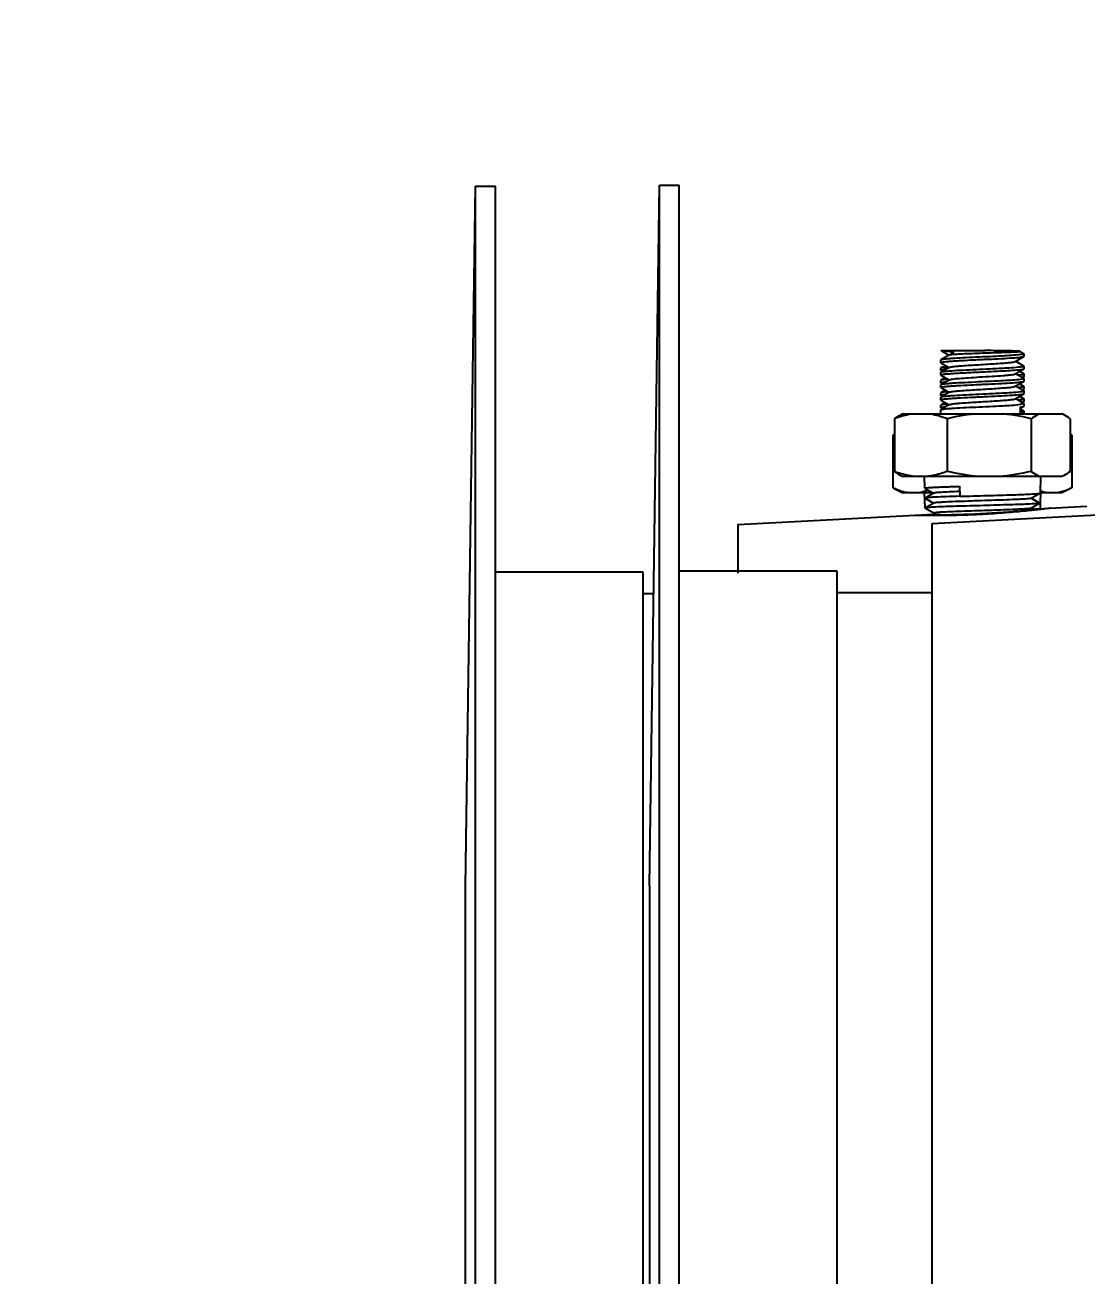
# Model space of a CAD drawing. Header units: millimetres. Extents: x 0 to 10500, y 0 to 7425.
# Drawn here: x 1737.3 to 1844.2, y 2178.1 to 2303.9 of the extents above; entities that cross this region are included whole.
import ezdxf

# ---------------------------------------------------------------- set-up
doc = ezdxf.new("R2010")
doc.units = ezdxf.units.MM
doc.header["$LTSCALE"] = 577.5
doc.layers.get('0').update_dxf_attribs({"linetype": 'CONTINUOUS'})
doc.layers.add('AXES', color=7, linetype='CONTINUOUS')
doc.styles.add('TEXTSTYLE_2', font='txt', dxfattribs={"width": 0.8})
doc.dimstyles.new('DIMSTYLE_1', dxfattribs={"dimtxt": 75, "dimasz": 3.5, "dimexe": 1.5, "dimexo": 1.5, "dimgap": 18.75, "dimtad": 1, "dimdec": 1, "dimtxsty": 'TEXTSTYLE_2', "dimblk": '_FILLED', "dimblk1": '_FILLED', "dimblk2": '_FILLED', "dimcen": 0.09, "dimadec": 1, "dimazin": 2, "dimtp": 0.1, "dimtm": 0.1, "dimtfac": 1, "dimtdec": 1, "dimtofl": 0, "dimtmove": 0, "dimatfit": 3, "dimldrblk": '_FILLED', "dimfxl": 1, "dimtolj": 1, "dimarcsym": 0})

# ---------------------------------------------------------------- blocks, each defined once
blk = doc.blocks.new('_FILLED')
at = {"color": 0, "linetype": 'ByBlock'}
blk.add_solid([(0, 0), (-1, 0.214), (-1, -0.214)], dxfattribs=at)
blk = doc.blocks.new('*D7')
at = {"color": 2, "linetype": 'Continuous', "transparency": 16777216}
for p, q in [((766.71, 2608.73), (681.85, 2608.73)), ((683.35, 2608.73), (683.35, 2129.73)), ((976.56, 2608.73), (818.98, 2608.73)), ((683.35, 1650.73), (683.35, 2129.73)), ((2711.14, 1650.73), (681.85, 1650.73))]:
    blk.add_line(p, q, dxfattribs=at)
at = {"color": 2, "linetype": 'Continuous', "transparency": 16777216, "xscale": 3.5, "yscale": 3.5, "zscale": 3.5}
for p, rotation in [((683.35, 2608.73), 90), ((683.35, 1650.73), 270)]:
    blk.add_blockref('_FILLED', p, dxfattribs=dict(at, rotation=rotation))
at = {"color": 2, "linetype": 'Continuous', "transparency": 16777216, "insert": (589.6, 2129.73), "char_height": 75, "width": 180, "attachment_point": 2, "rotation": 90, "line_spacing_factor": 0.9, "style": 'TEXTSTYLE_2'}
blk.add_mtext('958', dxfattribs=at)
blk = doc.blocks.new('*D8')
at = {"color": 2, "linetype": 'Continuous', "transparency": 16777216}
for p, q in [((2711.14, 2533.73), (889.89, 2533.73)), ((891.39, 2533.73), (891.39, 2129.73)), ((891.39, 1725.73), (891.39, 2129.73)), ((2711.14, 1725.73), (889.89, 1725.73))]:
    blk.add_line(p, q, dxfattribs=at)
at = {"color": 2, "linetype": 'Continuous', "transparency": 16777216, "xscale": 3.5, "yscale": 3.5, "zscale": 3.5}
for p, rotation in [((891.39, 2533.73), 90), ((891.39, 1725.73), 270)]:
    blk.add_blockref('_FILLED', p, dxfattribs=dict(at, rotation=rotation))
at = {"color": 2, "linetype": 'Continuous', "transparency": 16777216, "insert": (797.64, 2129.73), "char_height": 75, "width": 180, "attachment_point": 2, "rotation": 90, "line_spacing_factor": 0.9, "style": 'TEXTSTYLE_2'}
blk.add_mtext('808', dxfattribs=at)
blk = doc.blocks.new('*D9')
at = {"color": 2, "linetype": 'Continuous', "transparency": 16777216}
for p, q in [((747.82, 2633.73), (501.66, 2633.73)), ((503.16, 2633.73), (503.16, 2129.73)), ((503.16, 1625.73), (503.16, 2129.73)), ((2586.14, 1625.73), (501.66, 1625.73))]:
    blk.add_line(p, q, dxfattribs=at)
at = {"color": 2, "linetype": 'Continuous', "transparency": 16777216, "xscale": 3.5, "yscale": 3.5, "zscale": 3.5}
for p, rotation in [((503.16, 2633.73), 90), ((503.16, 1625.73), 270)]:
    blk.add_blockref('_FILLED', p, dxfattribs=dict(at, rotation=rotation))
at = {"color": 2, "linetype": 'Continuous', "transparency": 16777216, "insert": (409.41, 2129.73), "char_height": 75, "width": 240, "attachment_point": 2, "rotation": 90, "line_spacing_factor": 0.9, "style": 'TEXTSTYLE_2'}
blk.add_mtext('1008', dxfattribs=at)

msp = doc.modelspace()

# ---------------------------------------------------------------- linework, layer by layer
at = {"color": 7, "linetype": 'Continuous'}
for p, q in [((1830.34, 2270.74), (1829.47, 2270.24)), ((1829.54, 2271.16), (1830.3, 2270.72)), ((1829.56, 2271.17), (1833.88, 2271.17)), ((1830.34, 2270.74), (1830.38, 2270.76)), ((1836.95, 2270.08), (1837.82, 2270.58)), ((1837.82, 2270.86), (1837.41, 2271.1)), ((1837.41, 2271.09), (1837.41, 2271.1)), ((1837.82, 2270.86), (1837.83, 2270.85)), ((1837.83, 2270.6), (1837.82, 2270.58)), ((1829.47, 2270.24), (1829.45, 2270.22)), ((1829.47, 2269.95), (1829.45, 2269.97)), ((1829.47, 2269.44), (1829.45, 2269.43)), ((1829.45, 2269.18), (1829.47, 2269.16)), ((1829.47, 2269.95), (1830.3, 2269.47)), ((1829.59, 2269.51), (1829.47, 2269.44)), ((1830.34, 2269.49), (1829.47, 2268.99)), ((1829.47, 2269.16), (1829.62, 2269.07)), ((1829.75, 2269.52), (1830.22, 2269.52)), ((1836.95, 2268.83), (1837.82, 2269.33)), ((1837.82, 2269.61), (1836.99, 2270.1)), ((1837.82, 2269.61), (1837.83, 2269.6)), ((1837.82, 2269.33), (1837.83, 2269.35)), ((1829.47, 2268.99), (1829.45, 2268.97)), ((1829.47, 2268.7), (1829.45, 2268.72)), ((1829.47, 2268.19), (1829.45, 2268.18)), ((1829.47, 2267.91), (1829.45, 2267.93)), ((1829.47, 2268.7), (1830.3, 2268.22)), ((1829.91, 2268.45), (1829.47, 2268.19)), ((1830.34, 2268.24), (1829.47, 2267.74)), ((1829.47, 2267.91), (1829.62, 2267.82)), ((1836.95, 2267.58), (1837.82, 2268.08)), ((1837.82, 2268.36), (1836.99, 2268.85)), ((1837.82, 2268.82), (1837.38, 2269.07)), ((1837.67, 2268.45), (1837.82, 2268.54)), ((1837.82, 2268.82), (1837.83, 2268.8)), ((1837.82, 2268.54), (1837.83, 2268.55)), ((1837.82, 2268.36), (1837.83, 2268.35)), ((1837.82, 2268.08), (1837.83, 2268.1)), ((1829.47, 2267.74), (1829.45, 2267.72)), ((1829.47, 2267.45), (1829.45, 2267.47)), ((1829.47, 2266.94), (1829.45, 2266.93)), ((1829.47, 2266.66), (1829.45, 2266.68)), ((1829.47, 2267.45), (1830.3, 2266.97)), ((1829.91, 2267.2), (1829.47, 2266.94)), ((1830.34, 2266.99), (1829.47, 2266.49)), ((1829.47, 2266.66), (1829.62, 2266.57)), ((1836.95, 2266.33), (1837.82, 2266.83)), ((1837.82, 2267.11), (1836.99, 2267.6)), ((1837.82, 2267.57), (1837.38, 2267.82)), ((1837.67, 2267.2), (1837.82, 2267.29)), ((1837.82, 2267.57), (1837.83, 2267.55)), ((1837.82, 2267.29), (1837.83, 2267.3)), ((1837.82, 2267.11), (1837.83, 2267.1)), ((1837.82, 2266.83), (1837.83, 2266.85)), ((1829.47, 2266.49), (1829.45, 2266.47)), ((1829.47, 2266.2), (1829.45, 2266.22)), ((1829.47, 2265.69), (1829.45, 2265.68)), ((1829.47, 2265.41), (1829.45, 2265.43)), ((1829.47, 2266.2), (1830.3, 2265.72)), ((1829.91, 2265.95), (1829.47, 2265.69)), ((1830.34, 2265.74), (1829.47, 2265.24)), ((1829.47, 2265.41), (1829.62, 2265.32)), ((1837.82, 2265.86), (1836.99, 2266.35)), ((1837.82, 2266.32), (1837.38, 2266.57)), ((1837.49, 2265.39), (1837.82, 2265.58)), ((1837.49, 2264.82), (1837.49, 2265.52)), ((1837.67, 2265.95), (1837.82, 2266.04)), ((1837.82, 2266.32), (1837.83, 2266.3)), ((1837.82, 2266.04), (1837.83, 2266.05)), ((1837.82, 2265.86), (1837.83, 2265.85)), ((1837.82, 2265.58), (1837.83, 2265.6)), ((1829.45, 2265.22), (1829.47, 2265.24)), ((1837.82, 2265.07), (1837.49, 2265.26)), ((1837.82, 2265.07), (1837.83, 2265.05)), ((1827.84, 2257.32), (1827.83, 2257.33)), ((1827.84, 2257.32), (1828.71, 2256.82)), ((1828.72, 2256.83), (1827.87, 2256.34)), ((1831.35, 2257.52), (1831.36, 2256.52)), ((1838.56, 2256.32), (1839.43, 2256.82)), ((1839.43, 2256.82), (1839.44, 2256.83)), ((1827.85, 2255.36), (1827.84, 2255.37)), ((1827.84, 2255.37), (1827.84, 2255.37)), ((1827.84, 2255.37), (1827.85, 2255.37)), ((1827.85, 2255.36), (1827.9, 2255.33)), ((1827.87, 2256.32), (1828.74, 2255.82)), ((1828.76, 2255.83), (1827.91, 2255.34)), ((1827.91, 2255.32), (1828.78, 2254.82)), ((1838.51, 2255.31), (1838.53, 2255.32)), ((1838.53, 2255.32), (1839.4, 2255.82)), ((1838.74, 2255.2), (1838.53, 2255.32)), ((1838.55, 2256.31), (1838.56, 2256.32)), ((1839.4, 2255.84), (1838.56, 2256.32)), ((1838.59, 2255.35), (1838.84, 2255.21)), ((1839.14, 2255.24), (1844.16, 2255.51)), ((1839.4, 2255.83), (1839.46, 2255.86)), ((1839.4, 2255.84), (1839.4, 2255.82)), ((1839.46, 2255.86), (1839.44, 2255.26)), ((1809.05, 2253.67), (1828.14, 2254.67)), ((1828.55, 2253.77), (1847.31, 2254.75)), ((1828.55, 2253.77), (1828.55, 2075.69)), ((1819.02, 2248.98), (1803.14, 2248.98)), ((1819.02, 2080.47), (1819.02, 2248.98)), ((1828.55, 2246.81), (1819.02, 2246.81))]:
    msp.add_line(p, q, dxfattribs=at)
for centre, radius, start, end in [((1830.54, 2263.29), 6.26, 96.1497, 97.3733), ((1828.25, 2253.26), 2.16, 96.6262, 97.9888)]:
    msp.add_arc(centre, radius, start, end, dxfattribs=at)
for points, knots in [([(1829.45, 2269.97), (1829.45, 2269.99), (1829.57, 2270.01), (1829.72, 2270.05), (1830.03, 2270.08), (1830.42, 2270.11), (1830.92, 2270.14), (1831.72, 2270.19), (1832.83, 2270.25), (1834.2, 2270.31), (1835.51, 2270.37), (1836.6, 2270.44), (1837.24, 2270.48), (1837.49, 2270.52)], [0, 0, 0, 0, 0.008665, 0.031554, 0.068563, 0.118706, 0.180554, 0.252324, 0.417075, 0.59393, 0.762466, 0.903222, 1, 1, 1, 1]), ([(1837.49, 2270.77), (1836.88, 2270.69), (1835.83, 2270.64), (1834.33, 2270.56), (1832.99, 2270.5), (1831.73, 2270.44), (1830.79, 2270.39), (1830.17, 2270.34), (1829.84, 2270.31), (1829.62, 2270.28), (1829.5, 2270.26), (1829.47, 2270.24)], [0, 0, 0, 0, 0.228679, 0.391216, 0.563331, 0.726305, 0.862418, 0.915634, 0.95694, 0.985255, 1, 1, 1, 1]), ([(1829.56, 2271.17), (1829.55, 2271.17), (1829.55, 2271.16), (1829.53, 2271.17), (1829.54, 2271.16)], [0, 0, 0, 0, 0.774807, 1, 1, 1, 1]), ([(1829.54, 2271.16), (1829.54, 2271.16), (1829.54, 2271.16), (1829.55, 2271.16), (1829.55, 2271.16)], [0, 0, 0, 0, 0.278289, 1, 1, 1, 1]), ([(1829.55, 2271.16), (1829.63, 2271.16), (1829.79, 2271.15), (1830.06, 2271.13), (1830.3, 2271.11), (1830.51, 2271.09), (1830.63, 2271.06), (1830.77, 2271.02), (1830.68, 2270.92), (1830.56, 2270.87), (1830.44, 2270.82), (1830.38, 2270.76)], [0, 0, 0, 0, 0.148278, 0.289377, 0.478299, 0.595249, 0.662856, 0.731115, 0.782815, 0.839546, 1, 1, 1, 1]), ([(1830.38, 2270.76), (1830.49, 2270.79), (1830.83, 2270.81), (1831.48, 2270.85), (1832.36, 2270.89), (1833.74, 2270.94), (1835.31, 2270.99), (1836.53, 2271.03), (1837.03, 2271.06)], [0, 0, 0, 0, 0.052751, 0.153411, 0.291046, 0.451148, 0.77363, 1, 1, 1, 1]), ([(1837.05, 2271.13), (1836.87, 2271.13), (1835.81, 2271.16), (1834.75, 2271.17), (1833.88, 2271.17)], [0, 0, 0, 0, 0.172485, 1, 1, 1, 1]), ([(1837.03, 2271.06), (1837.12, 2271.06), (1837.25, 2271.07), (1837.38, 2271.08), (1837.41, 2271.09)], [0, 0, 0, 0, 0.692232, 1, 1, 1, 1]), ([(1837.39, 2271.1), (1837.38, 2271.11), (1837.26, 2271.12), (1837.15, 2271.12), (1837.05, 2271.13)], [0, 0, 0, 0, 0.142446, 1, 1, 1, 1]), ([(1837.41, 2271.1), (1837.41, 2271.1), (1837.4, 2271.1), (1837.4, 2271.1), (1837.39, 2271.1)], [0, 0, 0, 0, 0.379539, 1, 1, 1, 1]), ([(1837.83, 2270.85), (1837.83, 2270.84), (1837.8, 2270.82), (1837.69, 2270.79), (1837.58, 2270.78), (1837.49, 2270.77)], [0, 0, 0, 0, 0.083167, 0.273516, 1, 1, 1, 1]), ([(1837.82, 2270.58), (1837.79, 2270.56), (1837.67, 2270.54), (1837.57, 2270.52), (1837.49, 2270.52)], [0, 0, 0, 0, 0.343776, 1, 1, 1, 1]), ([(1829.95, 2269.28), (1829.88, 2269.27), (1829.76, 2269.26), (1829.59, 2269.23), (1829.51, 2269.21), (1829.45, 2269.19), (1829.45, 2269.18)], [0, 0, 0, 0, 0.422759, 0.731154, 0.921882, 1, 1, 1, 1]), ([(1837.49, 2269.52), (1836.88, 2269.44), (1835.83, 2269.39), (1834.33, 2269.31), (1832.99, 2269.25), (1831.73, 2269.19), (1830.79, 2269.14), (1830.17, 2269.09), (1829.84, 2269.06), (1829.62, 2269.03), (1829.5, 2269.01), (1829.47, 2268.99)], [0, 0, 0, 0, 0.228674, 0.391214, 0.563327, 0.726305, 0.86242, 0.915634, 0.956939, 0.985255, 1, 1, 1, 1]), ([(1829.62, 2269.48), (1829.6, 2269.48), (1829.55, 2269.47), (1829.5, 2269.46), (1829.47, 2269.44)], [0, 0, 0, 0, 0.346291, 1, 1, 1, 1]), ([(1829.59, 2269.51), (1829.6, 2269.52), (1829.66, 2269.51), (1829.71, 2269.52), (1829.75, 2269.52)], [0, 0, 0, 0, 0.271609, 1, 1, 1, 1]), ([(1830.34, 2269.49), (1830.37, 2269.51), (1830.49, 2269.54), (1830.71, 2269.57), (1831.03, 2269.61), (1831.82, 2269.67), (1832.8, 2269.73), (1833.94, 2269.8), (1834.81, 2269.85), (1835.58, 2269.91), (1836.22, 2269.95), (1836.65, 2270.01), (1836.89, 2270.04), (1836.95, 2270.08)], [0, 0, 0, 0, 0.018581, 0.052873, 0.101993, 0.164371, 0.408629, 0.545921, 0.679773, 0.800155, 0.898067, 0.966257, 1, 1, 1, 1]), ([(1833.26, 2269.02), (1834.1, 2269.06), (1835.51, 2269.13), (1836.93, 2269.2), (1837.49, 2269.27)], [0, 0, 0, 0, 0.596269, 1, 1, 1, 1]), ([(1837.83, 2269.6), (1837.83, 2269.59), (1837.8, 2269.57), (1837.69, 2269.54), (1837.58, 2269.53), (1837.49, 2269.52)], [0, 0, 0, 0, 0.083123, 0.273449, 1, 1, 1, 1]), ([(1837.49, 2269.27), (1837.57, 2269.27), (1837.67, 2269.29), (1837.79, 2269.31), (1837.82, 2269.33)], [0, 0, 0, 0, 0.656214, 1, 1, 1, 1]), ([(1829.45, 2268.72), (1829.45, 2268.75), (1829.59, 2268.77), (1829.76, 2268.81), (1830.13, 2268.84), (1830.58, 2268.87), (1831.15, 2268.91), (1832.05, 2268.96), (1832.77, 2268.99), (1833.26, 2269.02)], [0, 0, 0, 0, 0.02101, 0.077207, 0.167889, 0.290165, 0.439944, 0.612172, 1, 1, 1, 1]), ([(1829.45, 2267.93), (1829.45, 2267.94), (1829.51, 2267.96), (1829.59, 2267.98), (1829.76, 2268.01), (1829.88, 2268.02), (1829.95, 2268.03)], [0, 0, 0, 0, 0.0781, 0.268823, 0.577222, 1, 1, 1, 1]), ([(1829.45, 2267.47), (1829.45, 2267.49), (1829.57, 2267.51), (1829.72, 2267.55), (1830.03, 2267.58), (1830.42, 2267.61), (1830.92, 2267.64), (1831.72, 2267.69), (1832.83, 2267.75), (1834.2, 2267.81), (1835.51, 2267.87), (1836.6, 2267.94), (1837.24, 2267.98), (1837.49, 2268.02)], [0, 0, 0, 0, 0.008678, 0.031579, 0.068597, 0.118747, 0.1806, 0.252371, 0.417112, 0.593958, 0.762485, 0.903228, 1, 1, 1, 1]), ([(1830.17, 2268.3), (1830.01, 2268.28), (1829.78, 2268.25), (1829.53, 2268.23), (1829.47, 2268.19)], [0, 0, 0, 0, 0.678761, 1, 1, 1, 1]), ([(1833.26, 2268.02), (1832.79, 2267.99), (1831.93, 2267.95), (1830.91, 2267.9), (1830.23, 2267.85), (1829.87, 2267.81), (1829.63, 2267.78), (1829.5, 2267.76), (1829.47, 2267.74)], [0, 0, 0, 0, 0.36951, 0.682357, 0.805386, 0.900989, 0.966377, 1, 1, 1, 1]), ([(1830.34, 2268.24), (1830.37, 2268.26), (1830.47, 2268.28), (1830.8, 2268.34), (1831.4, 2268.39), (1832.29, 2268.45), (1832.97, 2268.49), (1833.34, 2268.52)], [0, 0, 0, 0, 0.037348, 0.105157, 0.32509, 0.635378, 1, 1, 1, 1]), ([(1837.49, 2268.27), (1836.93, 2268.2), (1835.51, 2268.13), (1834.1, 2268.06), (1833.26, 2268.02)], [0, 0, 0, 0, 0.403731, 1, 1, 1, 1]), ([(1833.34, 2268.52), (1833.77, 2268.54), (1834.57, 2268.59), (1835.53, 2268.65), (1836.18, 2268.71), (1836.54, 2268.74), (1836.78, 2268.78), (1836.91, 2268.8), (1836.95, 2268.83)], [0, 0, 0, 0, 0.353628, 0.666979, 0.793504, 0.893348, 0.962884, 1, 1, 1, 1]), ([(1837.83, 2268.8), (1837.83, 2268.79), (1837.77, 2268.77), (1837.67, 2268.74), (1837.48, 2268.72), (1837.34, 2268.7), (1837.25, 2268.7)], [0, 0, 0, 0, 0.076576, 0.267656, 0.576882, 1, 1, 1, 1]), ([(1837.83, 2268.35), (1837.83, 2268.34), (1837.8, 2268.32), (1837.69, 2268.29), (1837.58, 2268.28), (1837.49, 2268.27)], [0, 0, 0, 0, 0.08312, 0.273442, 1, 1, 1, 1]), ([(1837.49, 2268.02), (1837.57, 2268.02), (1837.67, 2268.04), (1837.79, 2268.06), (1837.82, 2268.08)], [0, 0, 0, 0, 0.65622, 1, 1, 1, 1]), ([(1837.79, 2268.52), (1837.79, 2268.52), (1837.8, 2268.53), (1837.82, 2268.53), (1837.82, 2268.54)], [0, 0, 0, 0, 0.564512, 1, 1, 1, 1]), ([(1829.45, 2266.68), (1829.45, 2266.69), (1829.51, 2266.71), (1829.59, 2266.73), (1829.76, 2266.76), (1829.88, 2266.77), (1829.95, 2266.78)], [0, 0, 0, 0, 0.078068, 0.268784, 0.577196, 1, 1, 1, 1]), ([(1829.45, 2266.22), (1829.45, 2266.24), (1829.57, 2266.26), (1829.72, 2266.3), (1830.03, 2266.33), (1830.42, 2266.36), (1830.92, 2266.39), (1831.72, 2266.44), (1832.83, 2266.5), (1834.2, 2266.56), (1835.51, 2266.62), (1836.6, 2266.69), (1837.24, 2266.73), (1837.49, 2266.77)], [0, 0, 0, 0, 0.008679, 0.03158, 0.068599, 0.118751, 0.180605, 0.252375, 0.417115, 0.59396, 0.762482, 0.903227, 1, 1, 1, 1]), ([(1830.17, 2267.05), (1830.01, 2267.03), (1829.78, 2267), (1829.53, 2266.98), (1829.47, 2266.94)], [0, 0, 0, 0, 0.678751, 1, 1, 1, 1]), ([(1837.49, 2267.02), (1836.88, 2266.94), (1835.83, 2266.89), (1834.33, 2266.81), (1832.99, 2266.75), (1831.73, 2266.69), (1830.79, 2266.64), (1830.17, 2266.59), (1829.84, 2266.56), (1829.62, 2266.53), (1829.5, 2266.51), (1829.47, 2266.49)], [0, 0, 0, 0, 0.228676, 0.391219, 0.563336, 0.726307, 0.862421, 0.915636, 0.95694, 0.985254, 1, 1, 1, 1]), ([(1830.34, 2266.99), (1830.37, 2267.01), (1830.49, 2267.04), (1830.71, 2267.07), (1831.03, 2267.11), (1831.82, 2267.17), (1832.8, 2267.23), (1833.94, 2267.3), (1834.81, 2267.35), (1835.58, 2267.41), (1836.22, 2267.45), (1836.65, 2267.51), (1836.89, 2267.54), (1836.95, 2267.58)], [0, 0, 0, 0, 0.018581, 0.052873, 0.101992, 0.164371, 0.408629, 0.545921, 0.679773, 0.800154, 0.898068, 0.966256, 1, 1, 1, 1]), ([(1837.83, 2267.55), (1837.83, 2267.54), (1837.77, 2267.52), (1837.67, 2267.49), (1837.48, 2267.47), (1837.34, 2267.45), (1837.25, 2267.45)], [0, 0, 0, 0, 0.076536, 0.267601, 0.576844, 1, 1, 1, 1]), ([(1837.83, 2267.1), (1837.83, 2267.09), (1837.8, 2267.07), (1837.69, 2267.04), (1837.58, 2267.03), (1837.49, 2267.02)], [0, 0, 0, 0, 0.083168, 0.273514, 1, 1, 1, 1]), ([(1837.49, 2266.77), (1837.57, 2266.77), (1837.67, 2266.79), (1837.79, 2266.81), (1837.82, 2266.83)], [0, 0, 0, 0, 0.656221, 1, 1, 1, 1]), ([(1837.61, 2267.24), (1837.63, 2267.24), (1837.69, 2267.25), (1837.75, 2267.26), (1837.79, 2267.27)], [0, 0, 0, 0, 0.315601, 1, 1, 1, 1]), ([(1837.79, 2267.27), (1837.79, 2267.27), (1837.8, 2267.28), (1837.82, 2267.28), (1837.82, 2267.29)], [0, 0, 0, 0, 0.562603, 1, 1, 1, 1]), ([(1829.45, 2265.43), (1829.45, 2265.44), (1829.51, 2265.46), (1829.59, 2265.48), (1829.76, 2265.51), (1829.88, 2265.52), (1829.95, 2265.53)], [0, 0, 0, 0, 0.078102, 0.268839, 0.577243, 1, 1, 1, 1]), ([(1830.17, 2265.8), (1830.01, 2265.78), (1829.78, 2265.75), (1829.53, 2265.73), (1829.47, 2265.69)], [0, 0, 0, 0, 0.678751, 1, 1, 1, 1]), ([(1829.47, 2265.24), (1829.5, 2265.26), (1829.62, 2265.28), (1829.84, 2265.31), (1830.17, 2265.34), (1830.79, 2265.39), (1831.73, 2265.44), (1832.99, 2265.5), (1834.33, 2265.56), (1835.83, 2265.64), (1836.88, 2265.69), (1837.49, 2265.77)], [0, 0, 0, 0, 0.014746, 0.043061, 0.084365, 0.13758, 0.273695, 0.436667, 0.608784, 0.771324, 1, 1, 1, 1]), ([(1830.34, 2265.74), (1830.37, 2265.76), (1830.49, 2265.79), (1830.71, 2265.82), (1831.03, 2265.86), (1831.82, 2265.92), (1832.8, 2265.98), (1833.94, 2266.05), (1834.81, 2266.1), (1835.58, 2266.16), (1836.22, 2266.2), (1836.65, 2266.26), (1836.89, 2266.29), (1836.95, 2266.33)], [0, 0, 0, 0, 0.018581, 0.052873, 0.101993, 0.164371, 0.40863, 0.545922, 0.679774, 0.800156, 0.898068, 0.966258, 1, 1, 1, 1]), ([(1837.83, 2266.3), (1837.83, 2266.29), (1837.77, 2266.27), (1837.67, 2266.24), (1837.48, 2266.22), (1837.34, 2266.2), (1837.25, 2266.2)], [0, 0, 0, 0, 0.076567, 0.267629, 0.576858, 1, 1, 1, 1]), ([(1837.83, 2265.85), (1837.83, 2265.84), (1837.8, 2265.82), (1837.69, 2265.79), (1837.58, 2265.78), (1837.49, 2265.77)], [0, 0, 0, 0, 0.083225, 0.273601, 1, 1, 1, 1]), ([(1837.49, 2265.52), (1837.57, 2265.52), (1837.67, 2265.54), (1837.79, 2265.56), (1837.82, 2265.58)], [0, 0, 0, 0, 0.656213, 1, 1, 1, 1]), ([(1837.78, 2266.02), (1837.79, 2266.02), (1837.8, 2266.03), (1837.82, 2266.03), (1837.82, 2266.04)], [0, 0, 0, 0, 0.565325, 1, 1, 1, 1]), ([(1837.83, 2265.05), (1837.83, 2265.04), (1837.8, 2265.02), (1837.69, 2265), (1837.58, 2264.98), (1837.5, 2264.97)], [0, 0, 0, 0, 0.083265, 0.27363, 1, 1, 1, 1]), ([(1827.83, 2257.33), (1827.83, 2257.35), (1827.96, 2257.35), (1828.1, 2257.39), (1828.42, 2257.4), (1828.82, 2257.43), (1829.33, 2257.45), (1830.18, 2257.48), (1830.87, 2257.5), (1831.35, 2257.52)], [0, 0, 0, 0, 0.018451, 0.070681, 0.156225, 0.273375, 0.419692, 0.592056, 1, 1, 1, 1]), ([(1831.34, 2256.99), (1831, 2256.98), (1830.38, 2256.96), (1829.66, 2256.92), (1829.21, 2256.89), (1828.98, 2256.88), (1828.82, 2256.85), (1828.74, 2256.84), (1828.72, 2256.83)], [0, 0, 0, 0, 0.393671, 0.703761, 0.820924, 0.910153, 0.970058, 1, 1, 1, 1]), ([(1831.36, 2256.52), (1832.27, 2256.54), (1833.63, 2256.58), (1835.42, 2256.63), (1836.66, 2256.67), (1837.72, 2256.7), (1838.47, 2256.74), (1838.93, 2256.76), (1839.17, 2256.78), (1839.33, 2256.8), (1839.41, 2256.81), (1839.43, 2256.82)], [0, 0, 0, 0, 0.337789, 0.50696, 0.663184, 0.797434, 0.901946, 0.941091, 0.970714, 0.990409, 1, 1, 1, 1]), ([(1827.84, 2255.37), (1827.84, 2255.37), (1827.85, 2255.38), (1827.86, 2255.38), (1827.87, 2255.38)], [0, 0, 0, 0, 0.363574, 1, 1, 1, 1]), ([(1827.87, 2256.34), (1827.87, 2256.34), (1827.86, 2256.33), (1827.87, 2256.33), (1827.87, 2256.32)], [0, 0, 0, 0, 0.500083, 1, 1, 1, 1]), ([(1831.36, 2256.52), (1830.9, 2256.5), (1830.08, 2256.48), (1829.12, 2256.44), (1828.52, 2256.41), (1828.2, 2256.39), (1828, 2256.36), (1827.9, 2256.36), (1827.87, 2256.34)], [0, 0, 0, 0, 0.393496, 0.705914, 0.82392, 0.913249, 0.972235, 1, 1, 1, 1]), ([(1827.91, 2255.34), (1827.9, 2255.34), (1827.9, 2255.33), (1827.9, 2255.33), (1827.91, 2255.32)], [0, 0, 0, 0, 0.500164, 1, 1, 1, 1]), ([(1831.37, 2255.52), (1830.92, 2255.5), (1830.1, 2255.48), (1829.15, 2255.44), (1828.55, 2255.41), (1828.24, 2255.39), (1828.04, 2255.36), (1827.93, 2255.36), (1827.91, 2255.34)], [0, 0, 0, 0, 0.393377, 0.705771, 0.823785, 0.91314, 0.972171, 1, 1, 1, 1]), ([(1838.55, 2256.31), (1838.51, 2256.29), (1838.35, 2256.28), (1838.05, 2256.24), (1837.58, 2256.22), (1836.41, 2256.16), (1834.93, 2256.11), (1833.2, 2256.06), (1831.89, 2256.01), (1830.72, 2255.97), (1829.87, 2255.93), (1829.34, 2255.9), (1829.06, 2255.88), (1828.88, 2255.86), (1828.78, 2255.85), (1828.76, 2255.83)], [0, 0, 0, 0, 0.014504, 0.046136, 0.093905, 0.156143, 0.405497, 0.546899, 0.684572, 0.807489, 0.905808, 0.943189, 0.971671, 0.990702, 1, 1, 1, 1]), ([(1838.51, 2255.31), (1838.47, 2255.29), (1838.32, 2255.28), (1838.02, 2255.24), (1837.56, 2255.22), (1836.39, 2255.16), (1834.92, 2255.11), (1833.21, 2255.06), (1831.9, 2255.01), (1830.74, 2254.97), (1829.9, 2254.93), (1829.37, 2254.9), (1829.09, 2254.88), (1828.91, 2254.86), (1828.82, 2254.85), (1828.79, 2254.83)], [0, 0, 0, 0, 0.01454, 0.046194, 0.093974, 0.156212, 0.405519, 0.546885, 0.684524, 0.80742, 0.905738, 0.943126, 0.97162, 0.990673, 1, 1, 1, 1]), ([(1839.4, 2255.82), (1839.38, 2255.81), (1839.29, 2255.8), (1839.14, 2255.78), (1838.9, 2255.76), (1838.44, 2255.74), (1837.7, 2255.7), (1836.64, 2255.67), (1835.41, 2255.63), (1833.63, 2255.58), (1832.28, 2255.54), (1831.37, 2255.52)], [0, 0, 0, 0, 0.009616, 0.029331, 0.05897, 0.098127, 0.202651, 0.3369, 0.493111, 0.66226, 1, 1, 1, 1]), ([(1839.4, 2255.84), (1839.41, 2255.85), (1839.43, 2255.85), (1839.45, 2255.86), (1839.46, 2255.86)], [0, 0, 0, 0, 0.619303, 1, 1, 1, 1]), ([(1839.46, 2255.86), (1839.46, 2255.86), (1839.46, 2255.86), (1839.46, 2255.86), (1839.46, 2255.87)], [0, 0, 0, 0, 0.594866, 1, 1, 1, 1])]:
    msp.add_open_spline(points, degree=3, knots=knots, dxfattribs=at)
for points in [[(1829.74, 2269.5), (1829.7, 2269.5), (1829.66, 2269.49), (1829.62, 2269.48)], [(1837.62, 2268.49), (1837.65, 2268.49), (1837.68, 2268.5), (1837.72, 2268.51)], [(1837.72, 2268.51), (1837.74, 2268.51), (1837.76, 2268.52), (1837.79, 2268.52)], [(1837.62, 2265.99), (1837.65, 2265.99), (1837.68, 2266), (1837.72, 2266.01)], [(1837.72, 2266.01), (1837.74, 2266.01), (1837.76, 2266.02), (1837.78, 2266.02)], [(1827.87, 2255.38), (1827.89, 2255.39), (1827.92, 2255.39), (1827.95, 2255.4)]]:
    msp.add_open_spline(points, degree=3, dxfattribs=at)
at = {"color": 2, "linetype": 'Continuous'}
for points, knots in [([(1840.45, 2255.31), (1840.45, 2255.31), (1840.18, 2255.28), (1839.37, 2255.18), (1838.87, 2255.12)], [0, 0, 0, 0, 0.503393, 1, 1, 1, 1]), ([(1828.35, 2254.57), (1827.88, 2254.58), (1827.1, 2254.59), (1826.84, 2254.6), (1826.84, 2254.6)], [0, 0, 0, 0, 0.484717, 1, 1, 1, 1]), ([(1838.87, 2255.12), (1838.87, 2255.12), (1838.35, 2255.07), (1837.14, 2254.94), (1834.81, 2254.76), (1832.47, 2254.63), (1830.14, 2254.57), (1828.91, 2254.57), (1828.38, 2254.57), (1828.35, 2254.57)], [0, 0, 0, 0, 0.002657, 0.199787, 0.396917, 0.594047, 0.791177, 0.988307, 1, 1, 1, 1])]:
    msp.add_open_spline(points, degree=3, knots=knots, dxfattribs=at)
at = {"layer": 'AXES', "color": 7, "linetype": 'Continuous'}
for p, q in [((1781.64, 2217.23), (1782.64, 2287.73)), ((1782.64, 2041.73), (1782.64, 2287.73)), ((1782.64, 2287.73), (1784.64, 2287.73)), ((1784.64, 2041.73), (1784.64, 2287.73)), ((1800.14, 2217.33), (1801.14, 2287.83)), ((1801.14, 2041.62), (1801.14, 2287.83)), ((1801.14, 2287.83), (1803.14, 2287.83)), ((1803.14, 2041.62), (1803.14, 2287.83)), ((1837.83, 2270.6), (1837.83, 2270.85)), ((1829.45, 2269.97), (1829.45, 2270.22)), ((1829.45, 2269.18), (1829.45, 2269.43)), ((1837.83, 2269.35), (1837.83, 2269.6)), ((1829.45, 2268.72), (1829.45, 2268.97)), ((1829.45, 2267.93), (1829.45, 2268.18)), ((1837.83, 2268.55), (1837.83, 2268.8)), ((1837.83, 2268.1), (1837.83, 2268.35)), ((1829.45, 2267.47), (1829.45, 2267.72)), ((1829.45, 2266.68), (1829.45, 2266.93)), ((1837.83, 2267.3), (1837.83, 2267.55)), ((1837.83, 2266.85), (1837.83, 2267.1)), ((1829.45, 2266.22), (1829.45, 2266.47)), ((1829.45, 2265.43), (1829.45, 2265.68)), ((1837.83, 2266.05), (1837.83, 2266.3)), ((1837.83, 2265.6), (1837.83, 2265.85)), ((1824.79, 2264.32), (1824.79, 2259.02)), ((1825.64, 2264.82), (1825.49, 2264.74)), ((1825.64, 2264.82), (1841.64, 2264.82)), ((1829.45, 2264.82), (1829.45, 2265.22)), ((1830.09, 2264.32), (1830.09, 2259.02)), ((1837.83, 2264.82), (1837.83, 2265.05)), ((1838.54, 2264.32), (1838.54, 2259.02)), ((1841.79, 2264.74), (1841.64, 2264.82)), ((1842.49, 2264.32), (1842.49, 2259.02)), ((1824.64, 2262.67), (1824.64, 2257.37)), ((1842.64, 2262.67), (1842.59, 2262.69)), ((1842.64, 2262.67), (1842.64, 2257.37)), ((1825.49, 2258.59), (1825.64, 2258.52)), ((1841.64, 2258.52), (1825.64, 2258.52)), ((1827.79, 2258.52), (1827.83, 2257.33)), ((1839.5, 2258.52), (1839.44, 2256.83)), ((1841.79, 2258.59), (1841.64, 2258.52)), ((1824.69, 2257.34), (1825.64, 2256.87)), ((1828.62, 2256.87), (1825.64, 2256.87)), ((1827.79, 2256.87), (1827.84, 2255.37)), ((1841.64, 2256.87), (1839.43, 2256.87)), ((1839.5, 2256.87), (1839.46, 2255.87)), ((1842.59, 2257.34), (1841.64, 2256.87)), ((1842.64, 2257.37), (1842.59, 2257.34)), ((1839.14, 2255.24), (1844.16, 2255.51)), ((1809.05, 2253.67), (1828.14, 2254.67)), ((1828.47, 2254.66), (1828.14, 2254.67)), ((1839.14, 2255.24), (1838.59, 2255.18)), ((1809.05, 2253.67), (1809.05, 2248.77)), ((1799.52, 2248.88), (1784.64, 2248.88)), ((1799.52, 2080.58), (1799.52, 2248.88)), ((1800.56, 2246.71), (1799.52, 2246.71)), ((1781.64, 2112.23), (1781.64, 2217.23)), ((1800.14, 2217.33), (1800.14, 2112.12))]:
    msp.add_line(p, q, dxfattribs=at)
for centre, radius, start, end in [((1827.86, 2256.1), 7.31, 115.6291, 116.069), ((1827.73, 2256.36), 7.02, 114.7386, 115.6321), ((1839.65, 2256.83), 6.56, 63.4163, 64.3485), ((1827.86, 2263.94), 7.31, 243.931, 244.3709), ((1828.93, 2344.49), 89.82, 269.7094, 270.3216), ((1828.88, 2345.71), 91.05, 270.3471, 276.1234)]:
    msp.add_arc(centre, radius, start, end, dxfattribs=at)
for points, knots in [([(1826.82, 2264.82), (1826.3, 2264.76), (1825.62, 2264.61), (1824.96, 2264.38), (1824.79, 2264.32)], [0, 0, 0, 0, 0.745963, 1, 1, 1, 1]), ([(1830.09, 2264.32), (1829.92, 2264.38), (1829.27, 2264.61), (1828.58, 2264.76), (1828.06, 2264.82)], [0, 0, 0, 0, 0.254037, 1, 1, 1, 1]), ([(1839.4, 2264.82), (1839.33, 2264.78), (1839.03, 2264.64), (1838.75, 2264.46), (1838.54, 2264.32)], [0, 0, 0, 0, 0.241749, 1, 1, 1, 1]), ([(1826.82, 2258.52), (1826.3, 2258.57), (1825.62, 2258.72), (1824.96, 2258.95), (1824.79, 2259.02)], [0, 0, 0, 0, 0.745963, 1, 1, 1, 1]), ([(1830.09, 2259.02), (1829.92, 2258.95), (1829.27, 2258.72), (1828.58, 2258.57), (1828.06, 2258.52)], [0, 0, 0, 0, 0.254037, 1, 1, 1, 1]), ([(1839.4, 2258.52), (1839.33, 2258.55), (1839.03, 2258.69), (1838.75, 2258.87), (1838.54, 2259.02)], [0, 0, 0, 0, 0.241749, 1, 1, 1, 1]), ([(1842.59, 2257.34), (1842.47, 2257.28), (1842.01, 2257.07), (1841.52, 2256.92), (1841.15, 2256.87)], [0, 0, 0, 0, 0.258509, 1, 1, 1, 1])]:
    msp.add_open_spline(points, degree=3, knots=knots, dxfattribs=at)
for points in [[(1824.79, 2264.32), (1825.02, 2264.47), (1825.25, 2264.62), (1825.5, 2264.74)], [(1833.32, 2264.82), (1832.23, 2264.75), (1831.15, 2264.57), (1830.09, 2264.32)], [(1838.54, 2264.32), (1837.48, 2264.57), (1836.4, 2264.75), (1835.31, 2264.82)], [(1842.49, 2264.32), (1842.27, 2264.47), (1842.04, 2264.62), (1841.79, 2264.74)], [(1824.79, 2259.02), (1825.02, 2258.86), (1825.25, 2258.71), (1825.5, 2258.59)], [(1833.32, 2258.52), (1832.23, 2258.58), (1831.15, 2258.77), (1830.09, 2259.02)], [(1838.54, 2259.02), (1837.48, 2258.77), (1836.4, 2258.58), (1835.31, 2258.52)], [(1842.49, 2259.02), (1842.27, 2258.86), (1842.04, 2258.71), (1841.79, 2258.59)], [(1825.67, 2256.97), (1825.34, 2257.06), (1825.01, 2257.19), (1824.69, 2257.34)], [(1826.21, 2256.87), (1826.03, 2256.89), (1825.85, 2256.93), (1825.67, 2256.97)], [(1828.17, 2257.13), (1827.85, 2257), (1827.51, 2256.91), (1827.17, 2256.87)], [(1840.23, 2256.87), (1839.96, 2256.9), (1839.7, 2256.97), (1839.45, 2257.06)]]:
    msp.add_open_spline(points, degree=3, dxfattribs=at)

# ---------------------------------------------------------------- dimensions: what is measured, and where the dimension line sits
at = {"color": 2, "linetype": 'Continuous'}
for base, p1, p2, angle, text, picture, middle in [((503.16, 1625.73), (749.32, 2633.73), (2587.64, 1625.73), 270, '1008', '*D9', (503.16, 2131.6)), ((683.35, 2608.73), (2712.64, 1650.73), (978.06, 2608.73), 90, '958', '*D7', (683.35, 2131.6)), ((891.39, 1725.73), (2712.64, 2533.73), (2712.64, 1725.73), 270, '808', '*D8', (891.39, 2129.73))]:
    dim = msp.add_linear_dim(base=base, p1=p1, p2=p2, angle=angle, text=text, dimstyle='DIMSTYLE_1', dxfattribs=at)
    dim.commit()
    dim.dimension.update_dxf_attribs({"geometry": picture, "text_midpoint": middle, "dimtype": 160})

doc.saveas('drawing.dxf')
